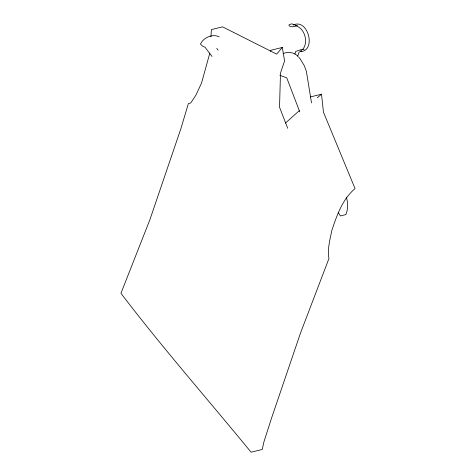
<?xml version="1.0" encoding="UTF-8"?>
<svg xmlns="http://www.w3.org/2000/svg" width="476" height="476" viewBox="0 0 476 476"><rect width="100%" height="100%" fill="white"/><g stroke="black" fill="none" stroke-linecap="round" stroke-linejoin="round"><path stroke-width="0.71" d="M209.797 53.169L201.556 83.02L195.898 95.188L190.775 102.917L188.335 103.661L181.017 128.27L149.869 219.763L120.952 293.305C162.465 347.807 207.697 399.227 251.078 452.2L262.24 449.481L263.894 441.996L271.629 417.868L300.469 333.146L328.934 258.551C327.256 249.162 330.011 239.601 331.837 230.408C336.913 215.217 342.428 199.254 355.048 188.585L323.454 112.169L321.508 94.218L310.346 96.937M210.904 36.95L211.409 29.577L222.572 26.858L276.651 54.115L282.339 47.463L284.577 60.993L280.477 73.048L279.537 107.255L287.718 128.276M294.87 54.02L295.757 51.42L301.623 49.439L304.093 49.546M297.726 56.144L299.065 52.211L301.754 50.748L300.386 51.081M270.231 51.295L271.177 50.182L282.339 47.463M285.427 123.076L299.285 110.7M302.444 49.724C308.829 42.929 304.878 27.709 295.453 25.787M317.302 97.723L321.508 94.218M293.18 25.067C307.966 17.808 316.79 50.861 300.386 51.67M295.221 25.787L297.274 25.287C294.727 26.466 291.377 27.798 288.962 25.68L289.283 24.508L292.014 23.842L293.71 24.716L295.019 24.758M283.107 53.514C288.301 51.551 294.364 52.229 298.143 56.537M279.829 75.273L286.754 77.856L299.755 111.866M219.144 36.878C212.974 33.427 203.192 37.628 200.467 44.095L202.693 46.208L205.019 47.219L212.04 56.471M298.791 57.245L299.571 58.096M216.747 48.397L218.115 50.2M299.844 58.393L304.247 65.581L306.377 71.305L311.512 102.917M338.263 212.463L340.417 215.931L345.891 214.599C348.099 209.113 348.194 202.699 346.242 197.135"/></g></svg>
